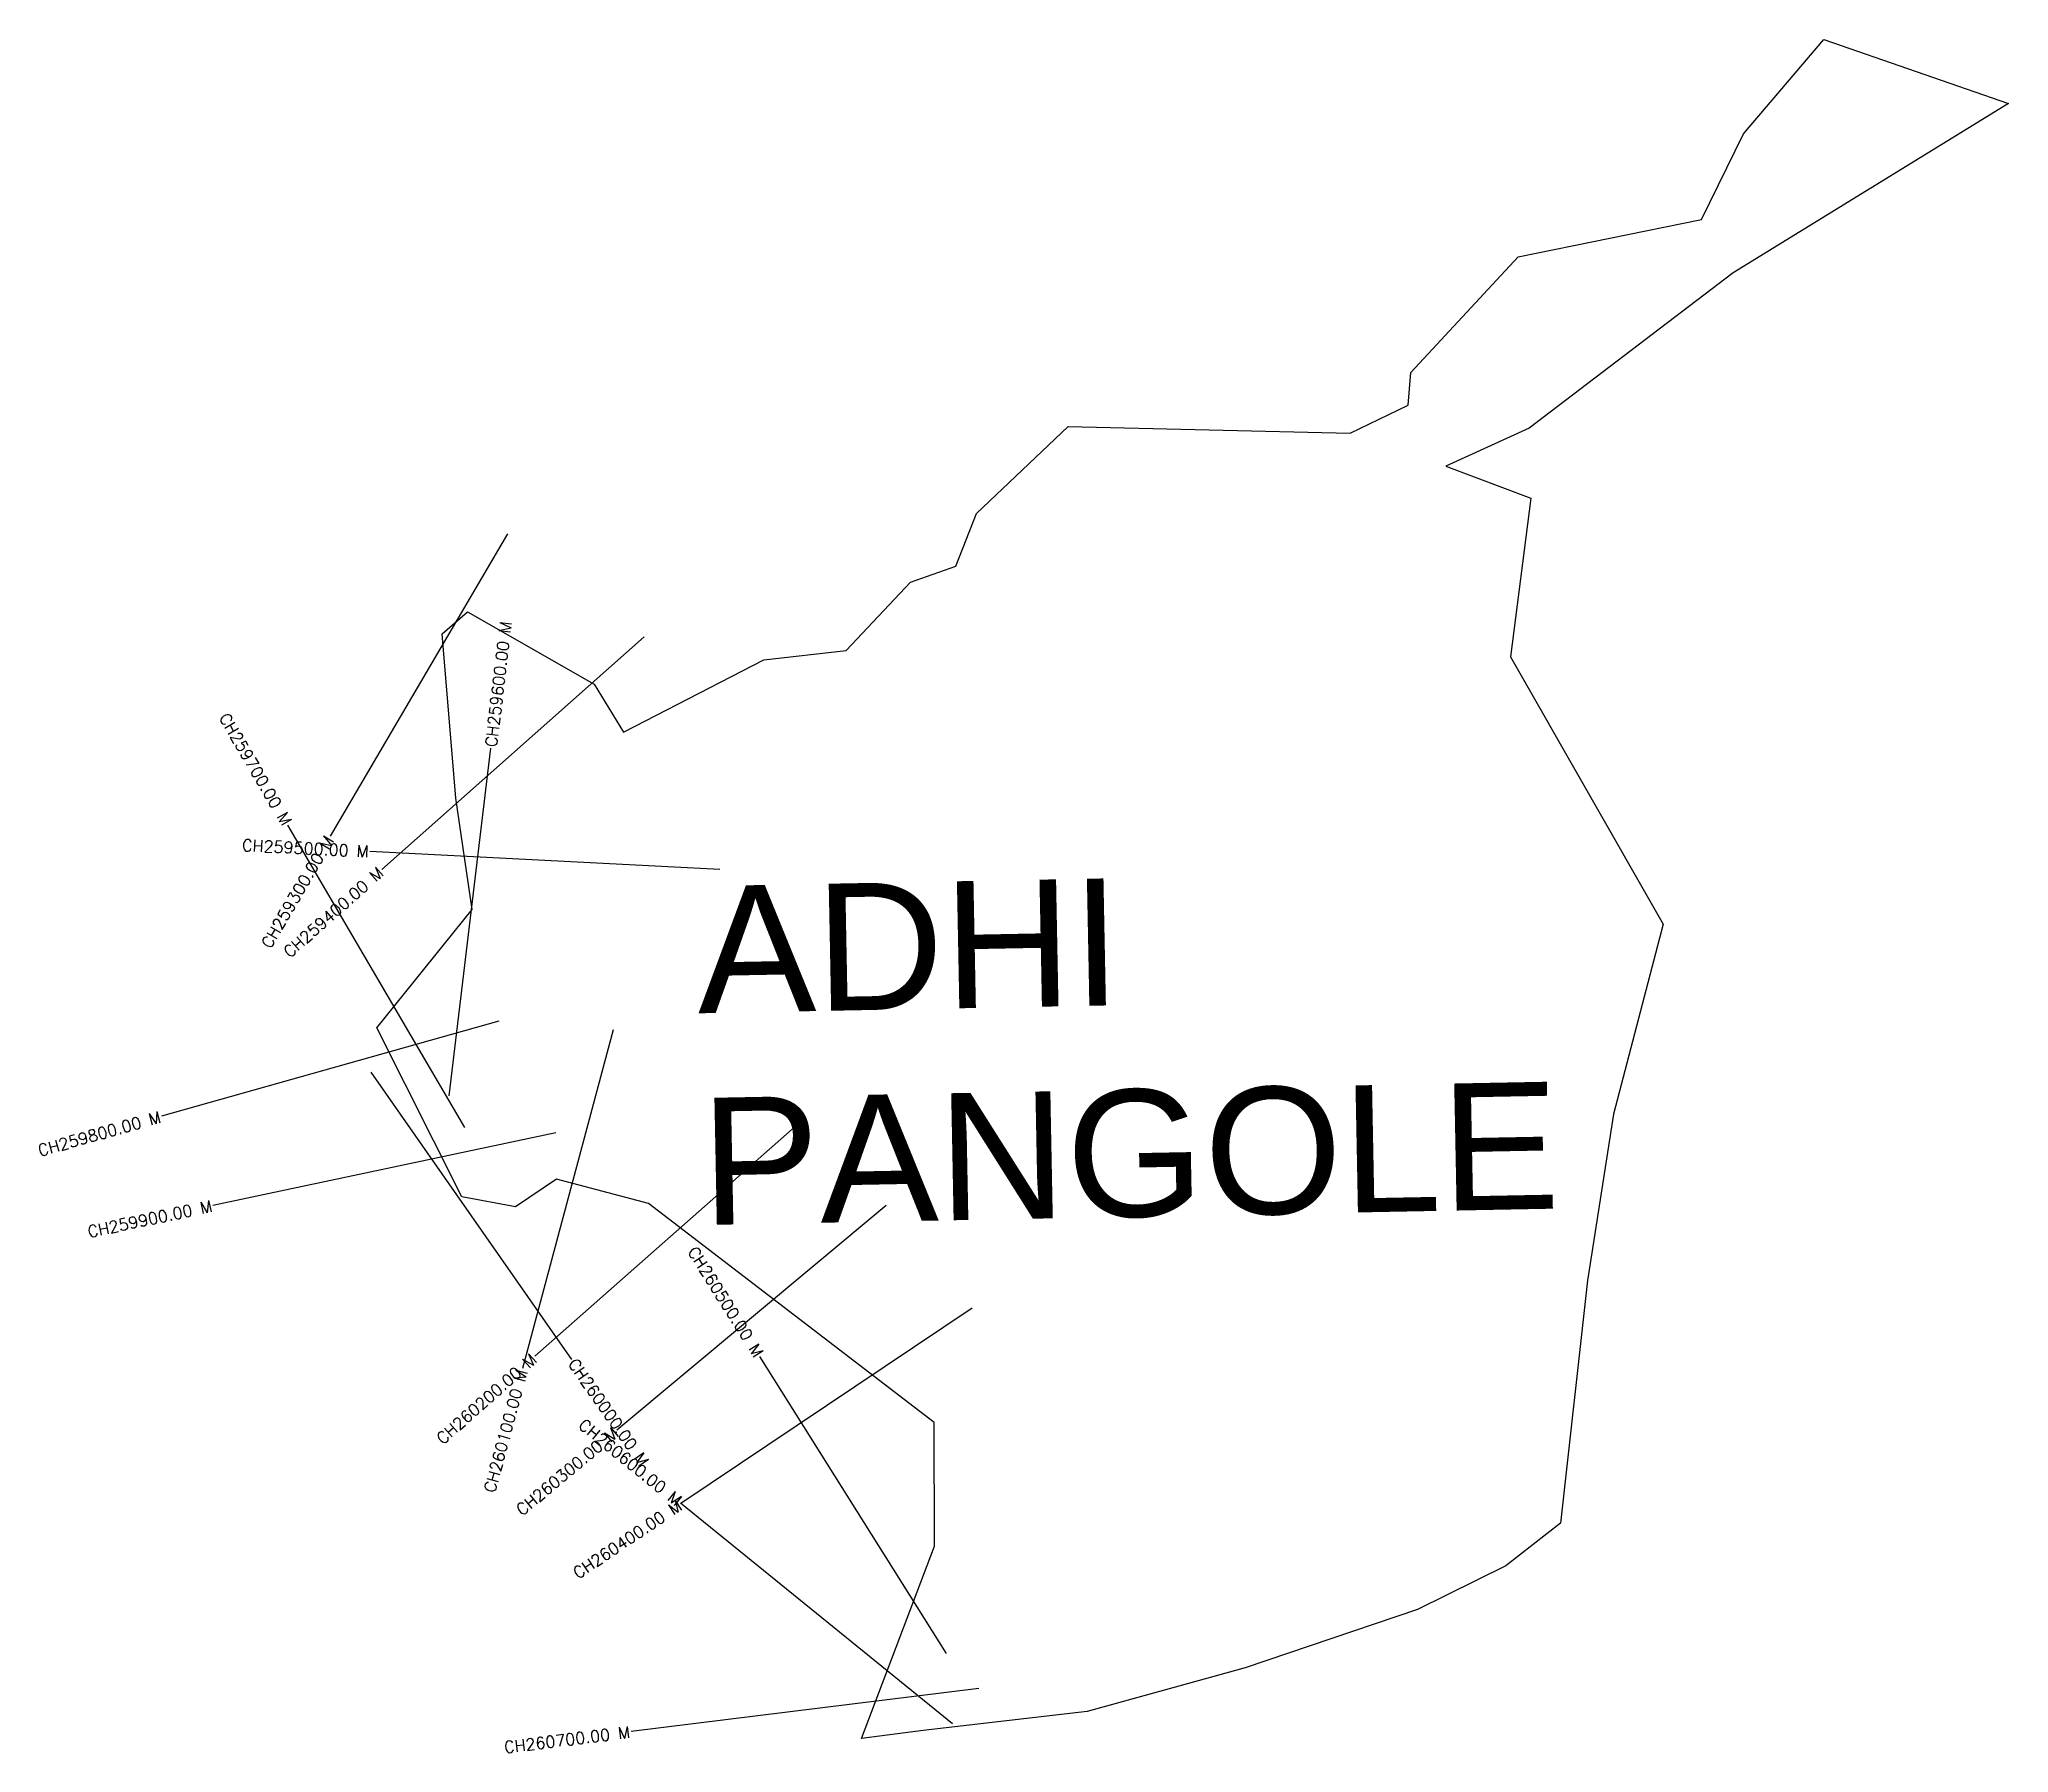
# Model space of a CAD drawing. Header units: metres. Extents: x 278815 to 280500, y 2035167 to 2036633.
import ezdxf
from ezdxf.enums import TextEntityAlignment as Align

# ---------------------------------------------------------------- set-up
doc = ezdxf.new("R2010")
doc.units = ezdxf.units.M
for name, color, linetype in [('CS', 134, 'Continuous'), ('CSMark', 6, 'Continuous'), ('village', 3, 'Continuous'), ('VILLAGE NAME', 250, 'Continuous')]:
    doc.layers.add(name, color=color, linetype=linetype)
doc.styles.get("Standard").update_dxf_attribs({"font": 'simplex.shx'})

msp = doc.modelspace()

# ---------------------------------------------------------------- linework, layer by layer
at = {"color": 6, "flags": 128}
msp.add_lwpolyline([(279434.6, 2036102), (279505.1, 2036110.1)], dxfattribs=at)
at = {"layer": 'CS'}
for p, q in [((279215.4, 2036209.8), (279063.6, 2035951)), ((279332.3, 2036121.7), (279107.8, 2035922.7)), ((279165.3, 2035728.7), (279201, 2036026.5)), ((279178.9, 2035701.6), (279027.5, 2035960.6)), ((279397.1, 2035922.5), (279097.5, 2035937.9)), ((279207.9, 2035792.8), (278919.2, 2035711.3)), ((279305.8, 2035785.2), (279228.1, 2035495.5)), ((279098.4, 2035749.1), (279270.1, 2035503.1)), ((279256.7, 2035697.1), (278963.2, 2035634.9)), ((279463.7, 2035704.6), (279238.8, 2035506)), ((279539.2, 2035634.9), (279308.8, 2035442.8)), ((279612.9, 2035547), (279363.7, 2035380)), ((279590.8, 2035251.5), (279431.3, 2035505.6)), ((279596.1, 2035191.2), (279363.2, 2035380.3)), ((279618.7, 2035221.4), (279321, 2035184.6))]:
    msp.add_line(p, q, dxfattribs=at)
at = {"layer": 'village', "color": 6}
for points in [[(279505.1, 2036110.1, 0), (279560.2, 2036168.6, 0), (279598.9, 2036182.2, 0), (279616.5, 2036227.3, 0), (279695.1, 2036301.8, 0), (279936.2, 2036296.1, 0), (279985.9, 2036320, 0), (279988.2, 2036348.1, 0), (280080.2, 2036447, 0), (280237, 2036478.9, 0), (280273, 2036552.4, 0), (280341.5, 2036633.1, 0), (280499.7, 2036578.3, 0)], [(280499.7, 2036578.3, 0), (280264, 2036433.4, 0), (280089.4, 2036300.3, 0), (280018.3, 2036267.7, 0), (280090.9, 2036240.3, 0), (280073.4, 2036104.5, 0), (280204, 2035875.7, 0), (280161.6, 2035713.2, 0), (280139.5, 2035570.9, 0), (280116.3, 2035363.1, 0), (280069.6, 2035326.4, 0), (279993.8, 2035289.1, 0), (279846.6, 2035239.2, 0), (279711.4, 2035201.9, 0), (279570.9, 2035185.5, 0), (279518.2, 2035178.7, 0), (279580.8, 2035343.4, 0), (279580.3, 2035449.1, 0), (279335.9, 2035636.6, 0), (279257.1, 2035657.4, 0), (279222.2, 2035633.7, 0), (279176.3, 2035642.4, 0), (279103.6, 2035787, 0), (279185.1, 2035888.4, 0), (279171.2, 2035983.5, 0), (279159.5, 2036124.3, 0), (279181, 2036143.2, 0), (279289.5, 2036081.1, 0), (279314.5, 2036040.2, 0), (279434.6, 2036102, 0)]]:
    msp.add_polyline3d(points, dxfattribs=at)

# ---------------------------------------------------------------- texts
at = {"layer": 'CSMark'}
for s, rotation, p in [('CH259600.00 M', 83.1608, (279201.1, 2036027.5)), ('CH260000.00 M', 304.9208, (279270.7, 2035502.3))]:
    msp.add_text(s, height=10, rotation=rotation, dxfattribs=at).set_placement(p, align=Align.MIDDLE_LEFT)
for s, rotation, p in [('CH259700.00 M', 300.2999, (279027, 2035961.5)), ('CH259300.00 M', 59.6132, (279063.1, 2035950.2)), ('CH259500.00 M', 357.0563, (279096.5, 2035937.9)), ('CH259400.00 M', 41.5544, (279107, 2035922)), ('CH259800.00 M', 15.7642, (278918.2, 2035711.1)), ('CH259900.00 M', 11.9588, (278962.3, 2035634.7)), ('CH260500.00 M', 302.1132, (279430.8, 2035506.4)), ('CH260200.00 M', 41.4443, (279238, 2035505.4)), ('CH260100.00 M', 74.9885, (279227.8, 2035494.5)), ('CH260300.00 M', 39.819, (279308, 2035442.1)), ('CH260600.00 M', 320.9316, (279362.4, 2035380.9)), ('CH260400.00 M', 33.8272, (279362.9, 2035379.4)), ('CH260700.00 M', 7.0524, (279320, 2035184.4))]:
    msp.add_text(s, height=10, rotation=rotation, dxfattribs=at).set_placement(p, align=Align.MIDDLE_RIGHT)
at = {"layer": 'VILLAGE NAME', "insert": (279376.4, 2035908.2), "char_height": 108.748, "attachment_point": 1, "rotation": 1.1028}
msp.add_mtext_dynamic_manual_height_columns('{\\fArial|b0|i0|c0|p34;ADHI PANGOLE}', width=726.929, gutter_width=543.7, heights=[0], dxfattribs=at)

doc.saveas('drawing.dxf')
